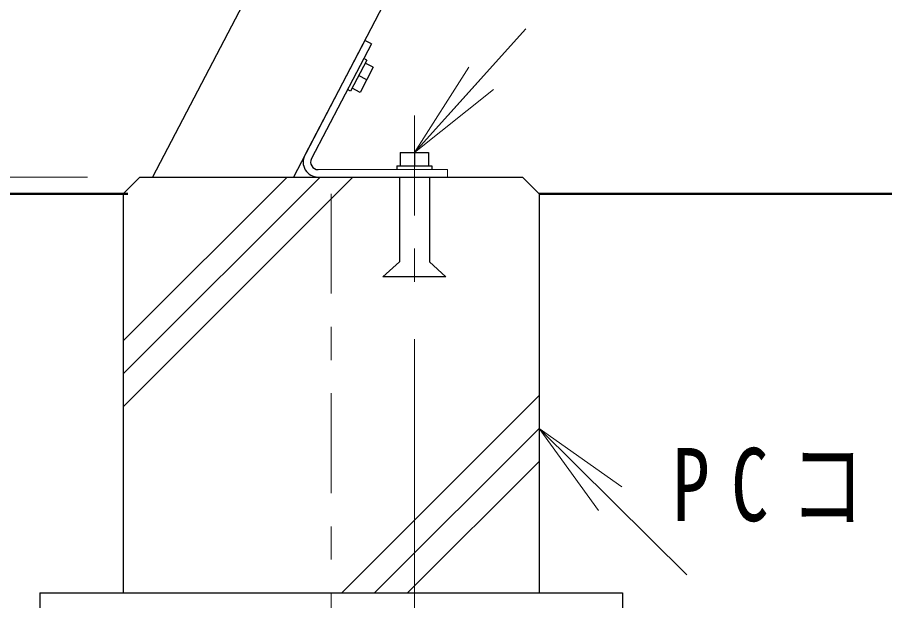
# Model space of a CAD drawing. Units: millimetres on the paper, scale 1:20. Extents: x -365 to 12, y -38 to 257.
# Drawn here: x -134.03 to -107.97, y 76.4 to 93.93 of the extents above; entities that cross this region are included whole.
import ezdxf

# ---------------------------------------------------------------- set-up
doc = ezdxf.new("R2010")
doc.units = ezdxf.units.MM
doc.linetypes.add('USER2', pattern=[6, 3, -1, 1, -1])
doc.layers.add('LY_1', color=7, linetype='Continuous', lineweight=25)
doc.styles.add('ＭＳ ゴシック', font='')
doc.styles.get('ＭＳ ゴシック').set_extended_font_data('MS Gothic')

# ---------------------------------------------------------------- blocks, each defined once
blk = doc.blocks.new('open_arrow')
at = {"color": 0, "linetype": 'Continuous', "lineweight": -2}
blk.add_lwpolyline([(7.5, 1.25), (0, 0), (7.5, -1.25)], dxfattribs=at)

msp = doc.modelspace()

# ---------------------------------------------------------------- linework, layer by layer
at = {"layer": 'LY_1'}
for p, q in [((-111.682, 124.133), (-129.966, 89.133)), ((-107.451, 124.133), (-125.735, 89.133)), ((-123.589, 93.241), (-125.391, 89.791)), ((-123.389, 93.136), (-125.191, 89.687)), ((-123.389, 93.136), (-123.589, 93.241)), ((-123.532, 92.647), (-124.018, 91.717)), ((-123.532, 92.647), (-123.621, 92.694)), ((-123.335, 92.432), (-123.578, 92.559)), ((-123.335, 92.432), (-123.728, 91.678)), ((-123.531, 92.055), (-123.775, 92.182)), ((-124.018, 91.717), (-124.107, 91.763)), ((-123.728, 91.678), (-123.972, 91.805)), ((-122.525, 89.873), (-121.675, 89.873)), ((-122.525, 89.873), (-122.525, 89.473)), ((-122.1, 89.873), (-122.1, 89.473)), ((-121.675, 89.873), (-121.675, 89.473)), ((-122.625, 89.473), (-122.625, 89.358)), ((-122.625, 89.473), (-121.575, 89.473)), ((-121.575, 89.473), (-121.575, 89.358)), ((-130.35, 89.133), (-130.85, 88.633)), ((-130.35, 89.133), (-118.85, 89.133)), ((-124.992, 89.133), (-121.1, 89.133)), ((-122.55, 89.133), (-122.55, 86.583)), ((-121.65, 89.133), (-121.65, 86.583)), ((-118.85, 89.133), (-118.35, 88.633)), ((-130.85, 88.633), (-130.85, 76.633)), ((-118.35, 88.633), (-118.35, 76.633)), ((-122.55, 86.583), (-123.05, 86.133)), ((-121.15, 86.133), (-121.65, 86.583)), ((-121.15, 86.133), (-123.05, 86.133)), ((-133.35, 76.633), (-115.85, 76.633)), ((-133.35, 76.633), (-133.35, 70.133)), ((-115.85, 76.633), (-115.85, 70.133))]:
    msp.add_line(p, q, dxfattribs=at)
at = {"layer": 'LY_1', "lineweight": 13}
for p, q in [((-118.747, 93.593), (-122.1, 89.873)), ((-122.1, 89.873), (-120.463, 92.436)), ((-122.1, 89.873), (-120.091, 92.101)), ((-119.72, 91.766), (-122.1, 89.873)), ((-131.922, 89.133), (-144.706, 89.133)), ((-130.85, 84.208), (-125.925, 89.133)), ((-130.85, 83.218), (-124.935, 89.133)), ((-130.85, 82.228), (-123.945, 89.133)), ((-124.992, 89.358), (-121.1, 89.358)), ((-121.1, 89.358), (-121.1, 89.133)), ((-122.1, 84.259), (-122.1, 45.133)), ((-124.283, 76.633), (-118.35, 82.566)), ((-123.293, 76.633), (-118.35, 81.576)), ((-118.35, 81.576), (-113.91, 77.175)), ((-122.303, 76.633), (-118.35, 80.586))]:
    msp.add_line(p, q, dxfattribs=at)
at = {"layer": 'LY_1', "linetype": 'USER2', "lineweight": 13}
for p, q in [((-122.1, 90.982), (-122.1, 85.259)), ((-124.6, 88.633), (-124.6, 68.503))]:
    msp.add_line(p, q, dxfattribs=at)
at = {"layer": 'LY_1', "lineweight": 50}
for p, q in [((-138.333, 88.633), (-130.709, 88.633)), ((-118.35, 88.633), (-57.85, 88.633))]:
    msp.add_line(p, q, dxfattribs=at)
at = {"layer": 'LY_1'}
for radius in [0.45, 0.225]:
    msp.add_arc((-124.992, 89.583), radius, 152.418, 270, dxfattribs=at)

# ---------------------------------------------------------------- block references
at = {"layer": 'LY_1', "lineweight": 13}
for p, xscale, yscale, rotation in [((-118.747, 93.593), 0.001, 0.001, 228), ((-118.35, 81.576), 0.4, 0.4, 315.3)]:
    msp.add_blockref('open_arrow', p, dxfattribs=dict(at, xscale=xscale, yscale=yscale, rotation=rotation))

# ---------------------------------------------------------------- texts
at = {"layer": 'LY_1', "insert": (-114.345, 79.825), "char_height": 2.199, "attachment_point": 4, "style": 'ＭＳ ゴシック'}
msp.add_mtext('\\T1.57;\\W0.75;PCコンクリート', dxfattribs=at)

doc.saveas('drawing.dxf')
